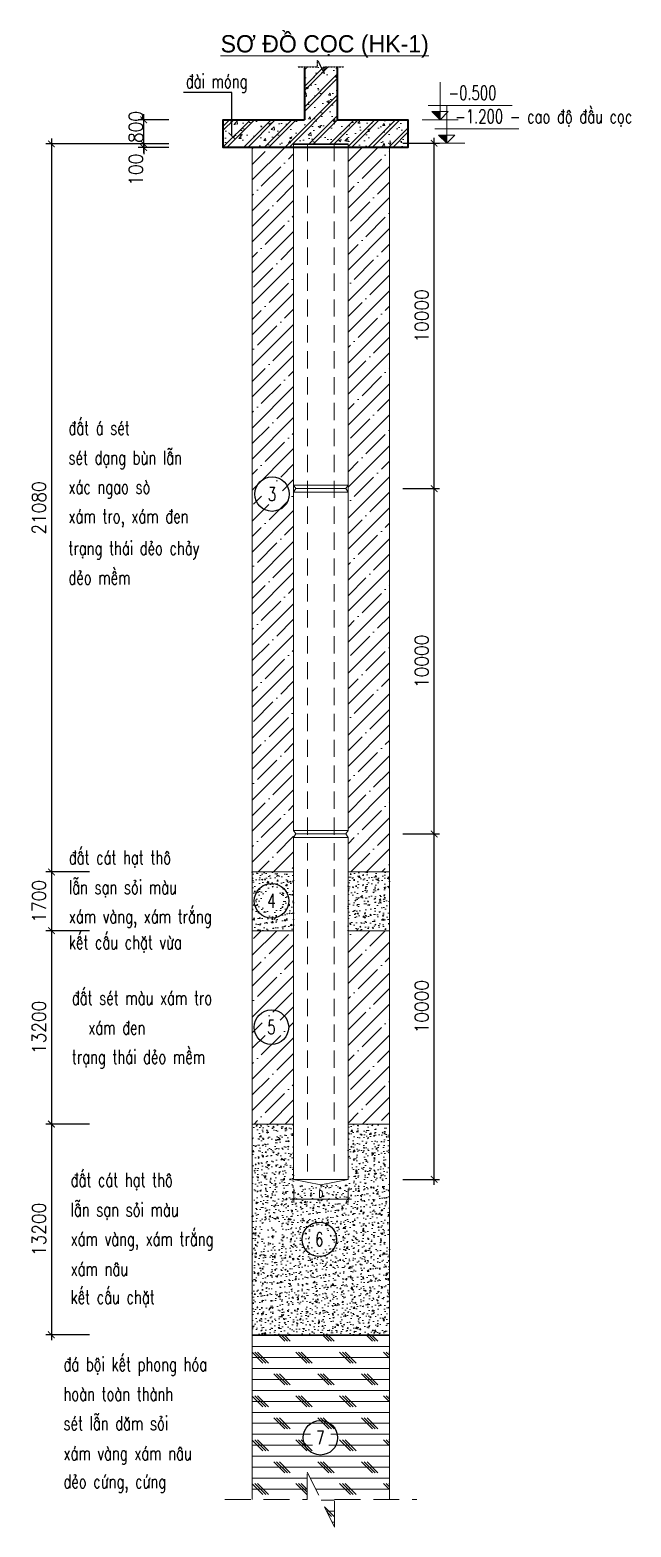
# Model space of a CAD drawing. Header units: millimetres. Extents: x -1359830 to -1240265, y -705366 to -618243.
# Drawn here: x -1263158 to -1254447, y -640548 to -618874 of the extents above; entities that cross this region are included whole.
import ezdxf
from ezdxf.enums import TextEntityAlignment as Align

# ---------------------------------------------------------------- set-up
doc = ezdxf.new("R2010")
doc.units = ezdxf.units.MM
doc.header["$MEASUREMENT"] = 0
doc.header["$PDMODE"] = 3
doc.header["$PDSIZE"] = 50
doc.linetypes.add('DASHED', pattern=[0.75, 0.5, -0.25])
doc.linetypes.add('HIDDEN', pattern=[0.375, 0.25, -0.125])
doc.layers.get('0').update_dxf_attribs({"lineweight": 0})
for name, color, linetype, lineweight in [('0-kich-thuoc', 9, 'Continuous', 18), ('05- Dim', 9, 'Continuous', 25), ('4', 6, 'Continuous', 18), ('KC-NET THUONG', 8, 'Continuous', 18), ('KCS_HIDDEN', 8, 'HIDDEN', 20), ('S-concrete', 4, 'Continuous', 35), ('S-dims', 8, 'Continuous', 18), ('S-hatch', 252, 'Continuous', 5), ('S-hiden', 9, 'HIDDEN', 25), ('S-text', 3, 'Continuous', 20)]:
    doc.layers.add(name, color=color, linetype=linetype, lineweight=lineweight)
doc.styles.add('Dim', font='vnsimli.shx', dxfattribs={"width": 0.9, "bigfont": 'vns.shx'})
doc.styles.add('GHICHU', font='vnsimli.shx', dxfattribs={"width": 0.8, "bigfont": 'bigfont.shx'})
doc.styles.add('ROMANS', font='romans.shx', dxfattribs={"width": 0.75})
doc.styles.add('s-text', font='vnsimli.shx', dxfattribs={"width": 0.7})
doc.styles.add('VNAVANTH', font='')
doc.styles.get('VNAVANTH').set_extended_font_data('.VnAvantH')
doc.dimstyles.new('1-100', dxfattribs={"dimscale": 50, "dimtxt": 2.5, "dimasz": 1.2, "dimexe": 1, "dimexo": 0, "dimgap": 1, "dimtad": 1, "dimdec": 0, "dimlfac": 2, "dimzin": 0, "dimdsep": 46, "dimtxsty": 'Dim', "dimblk1": 'ARCHTICK', "dimblk2": 'ARCHTICK', "dimsah": 1, "dimcen": 150, "dimdle": 1, "dimclrd": 256, "dimclre": 256, "dimclrt": 2, "dimadec": 0, "dimazin": 0, "dimtfac": 1, "dimtdec": 0, "dimtix": 1, "dimtmove": 2, "dimatfit": 0, "dimldrblk": 'ARCHTICK', "dimfxl": 1, "dimtolj": 1, "dimtzin": 0, "dimarcsym": 0})
doc.dimstyles.new('1-100s', dxfattribs={"dimtxt": 200, "dimasz": 100, "dimexe": 60, "dimexo": 0, "dimgap": 50, "dimtad": 1, "dimdec": 0, "dimzin": 0, "dimdsep": 46, "dimtxsty": 's-text', "dimblk1": 'ARCHTICK', "dimblk2": 'ARCHTICK', "dimsah": 1, "dimcen": 80, "dimdle": 60, "dimclrd": 9, "dimclre": 9, "dimclrt": 2, "dimadec": 0, "dimazin": 0, "dimtfac": 0.0001, "dimtdec": 0, "dimtix": 1, "dimtmove": 1, "dimatfit": 3, "dimldrblk": 'ARCHTICK', "dimfxl": 200, "dimtolj": 1, "dimtzin": 0, "dimarcsym": 0})
doc.dimstyles.new('1-50', dxfattribs={"dimscale": 50, "dimtxt": 2, "dimasz": 1.1, "dimexe": 1, "dimexo": 0, "dimgap": 0.5, "dimtad": 1, "dimdec": 0, "dimdsep": 46, "dimtxsty": 'ROMANS', "dimblk": 'ARCHTICK', "dimcen": 0, "dimdle": 1, "dimclrd": 8, "dimclre": 8, "dimclrt": 2, "dimadec": 0, "dimazin": 2, "dimtfac": 0.072, "dimtdec": 0, "dimtix": 1, "dimtmove": 2, "dimatfit": 3, "dimfxl": 1, "dimtolj": 1, "dimlwd": 15, "dimlwe": 15, "dimarcsym": 1})
pattern_1 = [(50, (-1000781.09, -587293.6), (182.18467, -15.939086), [19.05, -209.55]), (355, (-1000781.09, -587293.6), (-35.24342, 191.05685), [15.24, -167.64058]), (100.451445, (-1000765.9, -587294.92), (146.94125, 175.11775), [16.19001, -178.09024]), (46.1842, (-1000781.1, -587242.8), (271.07904, -42.04233), [28.575, -314.325]), (96.63556, (-1000758.5, -587246.3), (237.40413, 247.42612), [24.28502, -267.1356]), (351.18415, (-1000781.1, -587242.8), (237.40413, 247.42612), [22.85997, -251.45973]), (21, (-1000755.69, -587255.5), (151.61439, -102.2652), [19.05, -209.55]), (326, (-1000755.69, -587255.5), (61.80203, 184.18797), [15.24, -167.64]), (71.451445, (-1000743.06, -587264.02), (213.41642, 81.92277), [16.19001, -178.08994]), (37.5, (-1000781.09, -587293.596), (3.088603, 84.555039), [0, -165.608, 0, -170.18, 0, -168.275]), (7.5, (-1000781.09, -587293.6), (66.819663, 100.180575), [0, -97.028, 0, -161.798, 0, -64.135]), (327.5, (-1000837.73, -587293.596), (135.590595, -5.728744), [0, -63.5, 0, -198.12, 0, -262.89]), (317.5, (-1000863.13, -587293.6), (148.12918, 25.42649), [0, -82.55, 0, -131.572, 0, -186.69])]
pattern_2 = [(45, (-1000781.1, -587293.6), (-224.5064, 224.5064), []), (45, (-1000556.58, -587293.6), (-224.5064, 224.5064), [396.875, -79.375, 0, -79.375])]

# ---------------------------------------------------------------- blocks, each defined once
blk = doc.blocks.new('_ARCHTICK')
at = {"layer": 'KC-NET THUONG', "color": 0, "linetype": 'ByBlock', "const_width": 0.15}
blk.add_lwpolyline([(-0.5, -0.5), (0.5, 0.5)], dxfattribs=at)
blk = doc.blocks.new('*D212')
at = {"layer": '0-kich-thuoc', "color": 8, "lineweight": 15, "ltscale": 0.01, "transparency": 16777216}
for p, q in [((-1259336, -635649), (-1259336, -635851)), ((-1258548, -635649), (-1258548, -635851)), ((-1259386, -635801), (-1258498, -635801))]:
    blk.add_line(p, q, dxfattribs=at)
at = {"layer": 'DEFPOINTS', "color": 0, "ltscale": 0.01, "transparency": 16777216}
for p in [(-1259336, -635649), (-1258548, -635649), (-1258548, -635801)]:
    blk.add_point(p, dxfattribs=at)
at = {"layer": '0-kich-thuoc', "color": 8, "lineweight": 15, "ltscale": 0.01, "transparency": 16777216, "xscale": 55.00000000000001, "yscale": 55.00000000000001, "zscale": 55.00000000000001, "rotation": 180}
blk.add_blockref('_ARCHTICK', (-1259336, -635801), dxfattribs=at)
at = {"layer": '0-kich-thuoc', "color": 8, "lineweight": 15, "ltscale": 0.01, "transparency": 16777216, "xscale": 55.00000000000001, "yscale": 55.00000000000001, "zscale": 55.00000000000001}
blk.add_blockref('_ARCHTICK', (-1258548, -635801), dxfattribs=at)
at = {"layer": '0-kich-thuoc', "color": 2, "ltscale": 0.01, "transparency": 16777216, "insert": (-1258942, -635726), "char_height": 100, "attachment_point": 5, "style": 'ROMANS'}
blk.add_mtext('\\A1;D', dxfattribs=at)
blk = doc.blocks.new('*D213')
at = {"layer": '05- Dim', "lineweight": -2, "transparency": 16777216}
for p, q in [((-1262847, -620444), (-1262847, -631144)), ((-1261188, -620524), (-1262927, -620524)), ((-1262295, -631064), (-1262927, -631064))]:
    blk.add_line(p, q, dxfattribs=at)
at = {"layer": 'DEFPOINTS', "color": 0, "transparency": 16777216}
for p in [(-1261188, -620524), (-1262847, -631064), (-1262295, -631064)]:
    blk.add_point(p, dxfattribs=at)
at = {"layer": '05- Dim', "lineweight": -2, "transparency": 16777216, "xscale": 95.99999999999993, "yscale": 95.99999999999993, "zscale": 95.99999999999993}
for p, rotation in [((-1262847, -620524), 90), ((-1262847, -631064), 270)]:
    blk.add_blockref('_ARCHTICK', p, dxfattribs=dict(at, rotation=rotation))
at = {"layer": '05- Dim', "color": 2, "transparency": 16777216, "insert": (-1263027, -625794), "char_height": 200, "attachment_point": 5, "rotation": 90, "style": 'Dim'}
blk.add_mtext('\\A1;21080', dxfattribs=at)
blk = doc.blocks.new('*D214')
at = {"layer": '05- Dim', "lineweight": -2, "transparency": 16777216}
for p, q in [((-1262295, -634714), (-1262927, -634714)), ((-1262847, -634634), (-1262847, -637844)), ((-1262295, -637764), (-1262927, -637764))]:
    blk.add_line(p, q, dxfattribs=at)
at = {"layer": 'DEFPOINTS', "color": 0, "transparency": 16777216}
for p in [(-1262295, -634714), (-1262847, -637764), (-1262295, -637764)]:
    blk.add_point(p, dxfattribs=at)
at = {"layer": '05- Dim', "lineweight": -2, "transparency": 16777216, "xscale": 95.99999999999993, "yscale": 95.99999999999993, "zscale": 95.99999999999993}
for p, rotation in [((-1262847, -634714), 90), ((-1262847, -637764), 270)]:
    blk.add_blockref('_ARCHTICK', p, dxfattribs=dict(at, rotation=rotation))
at = {"layer": '05- Dim', "color": 2, "transparency": 16777216, "insert": (-1263027, -636239), "char_height": 200, "attachment_point": 5, "rotation": 90, "style": 'Dim'}
blk.add_mtext('\\A1;13200', dxfattribs=at)
blk = doc.blocks.new('*D215')
at = {"layer": '05- Dim', "lineweight": -2, "transparency": 16777216}
for p, q in [((-1262295, -631064), (-1262927, -631064)), ((-1262847, -630984), (-1262847, -631994)), ((-1262295, -631914), (-1262927, -631914))]:
    blk.add_line(p, q, dxfattribs=at)
at = {"layer": 'DEFPOINTS', "color": 0, "transparency": 16777216}
for p in [(-1262295, -631064), (-1262847, -631914), (-1262295, -631914)]:
    blk.add_point(p, dxfattribs=at)
at = {"layer": '05- Dim', "lineweight": -2, "transparency": 16777216, "xscale": 95.99999999999993, "yscale": 95.99999999999993, "zscale": 95.99999999999993}
for p, rotation in [((-1262847, -631064), 90), ((-1262847, -631914), 270)]:
    blk.add_blockref('_ARCHTICK', p, dxfattribs=dict(at, rotation=rotation))
at = {"layer": '05- Dim', "color": 2, "transparency": 16777216, "insert": (-1263027, -631489), "char_height": 200, "attachment_point": 5, "rotation": 90, "style": 'Dim'}
blk.add_mtext('\\A1;1700', dxfattribs=at)
blk = doc.blocks.new('*D216')
at = {"layer": '05- Dim', "lineweight": -2, "transparency": 16777216}
for p, q in [((-1257301, -635594), (-1257301, -630434)), ((-1257754, -630514), (-1257221, -630514)), ((-1257754, -635514), (-1257221, -635514))]:
    blk.add_line(p, q, dxfattribs=at)
at = {"layer": 'DEFPOINTS', "color": 0, "transparency": 16777216}
for p in [(-1257754, -630514), (-1257301, -630514), (-1257754, -635514)]:
    blk.add_point(p, dxfattribs=at)
at = {"layer": '05- Dim', "lineweight": -2, "transparency": 16777216, "xscale": 95.99999999999993, "yscale": 95.99999999999993, "zscale": 95.99999999999993}
for p, rotation in [((-1257301, -630514), 90), ((-1257301, -635514), 270)]:
    blk.add_blockref('_ARCHTICK', p, dxfattribs=dict(at, rotation=rotation))
at = {"layer": '05- Dim', "color": 2, "transparency": 16777216, "insert": (-1257481, -633014), "char_height": 200, "attachment_point": 5, "rotation": 90, "style": 'Dim'}
blk.add_mtext('\\A1;10000', dxfattribs=at)
blk = doc.blocks.new('*D217')
at = {"layer": '05- Dim', "lineweight": -2, "transparency": 16777216}
for p, q in [((-1257754, -620514), (-1257221, -620514)), ((-1257301, -625594), (-1257301, -620434)), ((-1257754, -625514), (-1257221, -625514))]:
    blk.add_line(p, q, dxfattribs=at)
at = {"layer": 'DEFPOINTS', "color": 0, "transparency": 16777216}
for p in [(-1257754, -620514), (-1257301, -620514), (-1257754, -625514)]:
    blk.add_point(p, dxfattribs=at)
at = {"layer": '05- Dim', "lineweight": -2, "transparency": 16777216, "xscale": 95.99999999999993, "yscale": 95.99999999999993, "zscale": 95.99999999999993}
for p, rotation in [((-1257301, -620514), 90), ((-1257301, -625514), 270)]:
    blk.add_blockref('_ARCHTICK', p, dxfattribs=dict(at, rotation=rotation))
at = {"layer": '05- Dim', "color": 2, "transparency": 16777216, "insert": (-1257481, -623014), "char_height": 200, "attachment_point": 5, "rotation": 90, "style": 'Dim'}
blk.add_mtext('\\A1;10000', dxfattribs=at)
blk = doc.blocks.new('A$C1735406A')
at = {"color": 7}
for p, q in [((221, 0), (221, 339)), ((58, 0), (384, 0)), ((113, 130), (873, 130)), ((147, 74), (295, 74)), ((221, 0), (147, 74)), ((221, 0), (295, 74))]:
    blk.add_line(p, q, dxfattribs=at)
blk.add_solid([(147, 74), (221, 74), (221, 0)], dxfattribs=at)
blk = doc.blocks.new('*D218')
at = {"layer": '05- Dim', "lineweight": -2, "transparency": 16777216}
for p, q in [((-1262295, -631914), (-1262927, -631914)), ((-1262847, -631834), (-1262847, -634794)), ((-1262295, -634714), (-1262927, -634714))]:
    blk.add_line(p, q, dxfattribs=at)
at = {"layer": 'DEFPOINTS', "color": 0, "transparency": 16777216}
for p in [(-1262295, -631914), (-1262847, -634714), (-1262295, -634714)]:
    blk.add_point(p, dxfattribs=at)
at = {"layer": '05- Dim', "lineweight": -2, "transparency": 16777216, "xscale": 95.99999999999993, "yscale": 95.99999999999993, "zscale": 95.99999999999993}
for p, rotation in [((-1262847, -631914), 90), ((-1262847, -634714), 270)]:
    blk.add_blockref('_ARCHTICK', p, dxfattribs=dict(at, rotation=rotation))
at = {"layer": '05- Dim', "color": 2, "transparency": 16777216, "insert": (-1263027, -633314), "char_height": 200, "attachment_point": 5, "rotation": 90, "style": 'Dim'}
blk.add_mtext('\\A1;13200', dxfattribs=at)
blk = doc.blocks.new('*D219')
at = {"layer": '05- Dim', "lineweight": -2, "transparency": 16777216}
for p, q in [((-1261144, -620174), (-1261590, -620174)), ((-1261510, -620654), (-1261510, -620094)), ((-1261144, -620574), (-1261590, -620574))]:
    blk.add_line(p, q, dxfattribs=at)
at = {"layer": 'DEFPOINTS', "color": 0, "transparency": 16777216}
for p in [(-1261510, -620174), (-1261144, -620174), (-1261144, -620574)]:
    blk.add_point(p, dxfattribs=at)
at = {"layer": '05- Dim', "lineweight": -2, "transparency": 16777216, "xscale": 95.99999999999993, "yscale": 95.99999999999993, "zscale": 95.99999999999993}
for p, rotation in [((-1261510, -620174), 90), ((-1261510, -620574), 270)]:
    blk.add_blockref('_ARCHTICK', p, dxfattribs=dict(at, rotation=rotation))
at = {"layer": '05- Dim', "color": 2, "transparency": 16777216, "insert": (-1261623, -620279), "char_height": 200, "attachment_point": 5, "rotation": 90, "style": 'Dim'}
blk.add_mtext('\\A1;800', dxfattribs=at)
blk = doc.blocks.new('*D220')
at = {"layer": '05- Dim', "lineweight": -2, "transparency": 16777216}
for p, q in [((-1261510, -620524), (-1261510, -620428)), ((-1261144, -620524), (-1261590, -620524)), ((-1261144, -620574), (-1261590, -620574)), ((-1261510, -620524), (-1261510, -620574)), ((-1261510, -620574), (-1261510, -620670))]:
    blk.add_line(p, q, dxfattribs=at)
at = {"layer": 'DEFPOINTS', "color": 0, "transparency": 16777216}
for p in [(-1261510, -620574), (-1261144, -620524), (-1261144, -620574)]:
    blk.add_point(p, dxfattribs=at)
at = {"layer": '05- Dim', "lineweight": -2, "transparency": 16777216, "xscale": 95.99999999999993, "yscale": 95.99999999999993, "zscale": 95.99999999999993}
for p, rotation in [((-1261510, -620524), 270), ((-1261510, -620574), 90)]:
    blk.add_blockref('_ARCHTICK', p, dxfattribs=dict(at, rotation=rotation))
at = {"layer": '05- Dim', "color": 2, "transparency": 16777216, "insert": (-1261623, -620896), "char_height": 200, "attachment_point": 5, "rotation": 90, "style": 'Dim'}
blk.add_mtext('\\A1;100', dxfattribs=at)
blk = doc.blocks.new('*D221')
at = {"layer": '05- Dim', "lineweight": -2, "transparency": 16777216}
for p, q in [((-1257301, -630594), (-1257301, -625434)), ((-1257754, -625514), (-1257221, -625514)), ((-1257754, -630514), (-1257221, -630514))]:
    blk.add_line(p, q, dxfattribs=at)
at = {"layer": 'DEFPOINTS', "color": 0, "transparency": 16777216}
for p in [(-1257754, -625514), (-1257301, -625514), (-1257754, -630514)]:
    blk.add_point(p, dxfattribs=at)
at = {"layer": '05- Dim', "lineweight": -2, "transparency": 16777216, "xscale": 95.99999999999993, "yscale": 95.99999999999993, "zscale": 95.99999999999993}
for p, rotation in [((-1257301, -625514), 90), ((-1257301, -630514), 270)]:
    blk.add_blockref('_ARCHTICK', p, dxfattribs=dict(at, rotation=rotation))
at = {"layer": '05- Dim', "color": 2, "transparency": 16777216, "insert": (-1257481, -628014), "char_height": 200, "attachment_point": 5, "rotation": 90, "style": 'Dim'}
blk.add_mtext('\\A1;10000', dxfattribs=at)

msp = doc.modelspace()

# ---------------------------------------------------------------- hatches: boundary and pattern name
at = {"layer": 'S-hatch'}
h = msp.add_hatch(dxfattribs=at)
h.set_pattern_fill('CHAU-01', color=256, scale=50, pattern_type=2)
h.set_pattern_definition([(50, (-1145339.94, -468046.33), (358.6301, -31.37607), [37.5, -412.5]), (355, (-1145339.94, -468046.33), (-69.3757, 376.0961), [30, -330]), (100.4514, (-1145310.06, -468048.94), (289.2547, 344.7198), [31.8701, -350.57106]), (46.1842, (-1145339.94, -467946.33), (533.6205, -82.7595), [56.25, -618.75]), (96.6356, (-1145295.5, -467953.23), (467.3314, 487.059), [47.8051, -525.8565]), (351.1842, (-1145339.94, -467946.33), (467.331, 487.0593), [45, -495]), (21, (-1145289.94, -467971.33), (298.45353, -201.30945), [37.5, -412.5]), (326, (-1145289.94, -467971.33), (121.6577, 362.575), [30, -330]), (71.4514, (-1145265.07, -467988.1), (420.1113, 161.26525), [31.8701, -350.57106]), (37.5, (-1145339.94, -468046.33), (6.07993, 166.44693), [0, -326, 0, -335, 0, -331.25]), (7.5, (-1145339.94, -468046.33), (131.53477, 197.20586), [0, -191, 0, -318.5, 0, -126.25]), (327.5, (-1145451.44, -468046.33), (266.91122, -11.27744), [0, -125, 0, -390, 0, -517.5]), (317.5, (-1145501.44, -468046.33), (291.59308, 50.0525), [0, -162.5, 0, -259, 0, -367.5]), (45, (-1145339.94, -468046.33), (-150.2602, 150.2602), []), (45, (-1145339.94, -467985.08), (-150.2602, 150.2602), [])])
h.paths.add_polyline_path([(-1259336.47, -620574.1), (-1259336.47, -620524.31), (-1258548.42, -620524.31), (-1258548.42, -620574.1), (-1257679.94, -620574.1), (-1257679.94, -620174), (-1258704.44, -620174), (-1258704.44, -619409.32), (-1259180.44, -619409.32), (-1259180.44, -620174), (-1260356.26, -620174), (-1260356.26, -620574.1)])
at = {"layer": 'S-hatch', "ltscale": 30}
h = msp.add_hatch(dxfattribs=at)
h.set_pattern_fill('ANSI35', color=256, scale=50, style=0)
h.set_pattern_definition(pattern_2)
h.paths.add_polyline_path([(-1257948.42, -620574.1), (-1258548.42, -620574.1), (-1258548.42, -628663.81), (-1258578.83, -628713.81), (-1258548.42, -628763.81), (-1258548.42, -631063.81), (-1257948.42, -631063.81)])
edge = h.paths.add_edge_path()
edge.add_arc((-1259649.7, -625593.09), 156.25, 0, 360)
h.paths.add_polyline_path([(-1259336.47, -620574.1), (-1259936.47, -620574.1), (-1259936.47, -631063.81), (-1259336.47, -631063.81), (-1259336.47, -628763.81), (-1259306.06, -628713.81), (-1259336.47, -628663.81)])
h = msp.add_hatch(dxfattribs=at)
h.set_pattern_fill('AR-CONC', color=256, style=0)
h.set_pattern_definition(pattern_1)
h.paths.add_polyline_path([(-1259336.47, -631063.81), (-1259936.47, -631063.81), (-1259936.47, -631913.81), (-1259336.47, -631913.81)])
h.paths.add_polyline_path([(-1259493.45, -631475.35, -1), (-1259805.95, -631475.35, -1)], flags=16)
h.paths.add_polyline_path([(-1259712.2, -631569.1), (-1259587.2, -631569.1), (-1259587.2, -631381.6), (-1259712.2, -631381.6)], flags=8)
h = msp.add_hatch(dxfattribs=at)
h.set_pattern_fill('AR-CONC', color=256, style=0)
h.set_pattern_definition(pattern_1)
h.paths.add_polyline_path([(-1257948.42, -631063.81), (-1258548.42, -631063.81), (-1258548.42, -631913.81), (-1257948.42, -631913.81)])
h = msp.add_hatch(dxfattribs=at)
h.set_pattern_fill('ANSI35', color=256, scale=50, style=0)
h.set_pattern_definition(pattern_2)
h.paths.add_polyline_path([(-1259336.47, -631913.81), (-1259936.47, -631913.81), (-1259936.47, -634713.81), (-1259336.47, -634713.81)])
h.paths.add_polyline_path([(-1259493.45, -633312.86, -1), (-1259805.95, -633312.86, -1)], flags=16)
h.paths.add_polyline_path([(-1259710.12, -633406.61), (-1259589.28, -633406.61), (-1259589.28, -633219.11), (-1259710.12, -633219.11)], flags=8)
h = msp.add_hatch(dxfattribs=at)
h.set_pattern_fill('ANSI35', color=256, scale=50, style=0)
h.set_pattern_definition(pattern_2)
h.paths.add_polyline_path([(-1257948.42, -631913.81), (-1258548.42, -631913.81), (-1258548.42, -634713.81), (-1257948.42, -634713.81)])
h = msp.add_hatch(dxfattribs=at)
h.set_pattern_fill('AR-CONC', color=256, style=0)
h.set_pattern_definition(pattern_1)
edge = h.paths.add_edge_path(flags=16)
edge.add_arc((-1259649.7, -636281.01), 156.25, 0, 360)
h.paths.add_polyline_path([(-1259011.19, -636801.01), (-1258873.69, -636801.01), (-1258873.69, -636794.76), (-1259011.19, -636794.76)], flags=16)
h.paths.add_polyline_path([(-1259708.03, -636374.76), (-1259591.37, -636374.76), (-1259591.37, -636187.26), (-1259708.03, -636187.26)], flags=0)
edge = h.paths.add_edge_path()
edge.add_arc((-1258956.75, -636385.26), 156.25, 0, 360)
h.paths.add_polyline_path([(-1259336.47, -635594.87), (-1259336.47, -634713.81), (-1259936.47, -634713.81), (-1259936.47, -637763.81), (-1257948.42, -637763.81), (-1257948.42, -634713.81), (-1258548.42, -634713.81), (-1258548.42, -635594.87)])
h = msp.add_hatch(dxfattribs=at)
h.set_pattern_fill('CORK', color=256, scale=50, style=0)
h.set_pattern_definition([(0, (-1000781.09, -587293.6), (0, 158.75), []), (135, (-1000701.7, -587372.97), (-317.5001, -317.5001), [224.5065, -224.5065]), (135, (-1000662.03, -587372.97), (-317.5001, -317.5001), [224.5065, -224.5065]), (135, (-1000622.34, -587372.97), (-317.5001, -317.5001), [224.5065, -224.5065])])
edge = h.paths.add_edge_path(flags=16)
edge.add_arc((-1258945.21, -639261.69), 156.25, 0, 360)
h.paths.add_polyline_path([(-1259710.12, -639355.44), (-1259710.12, -639167.94)], flags=16)
h.paths.add_polyline_path([(-1258743.64, -640150.02), (-1257948.42, -640150.02), (-1257948.42, -637763.81), (-1259936.47, -637763.81), (-1259936.47, -640150.02), (-1259141.25, -640150.02), (-1259141.25, -639752.41), (-1258743.64, -640547.63)])

# ---------------------------------------------------------------- linework, layer by layer
for p, q in [((-1259936.47, -620574.1), (-1259336.47, -620574.1)), ((-1259936.47, -640150.02), (-1259936.47, -620574.1)), ((-1259936.47, -620574.1), (-1259336.47, -620574.1)), ((-1259336.47, -620524.31), (-1259336.47, -630463.81)), ((-1258548.42, -620524.31), (-1259336.47, -620524.31)), ((-1259336.47, -620524.31), (-1259336.47, -620563.81)), ((-1259336.47, -620534.6), (-1258548.42, -620534.6)), ((-1259336.47, -620574.1), (-1258548.42, -620574.1)), ((-1258548.42, -630463.81), (-1258548.42, -620524.31)), ((-1258548.42, -620524.31), (-1258548.42, -620563.81)), ((-1257948.42, -620574.1), (-1258548.42, -620574.1)), ((-1257948.42, -640150.02), (-1257948.42, -620574.1)), ((-1259336.47, -625463.81), (-1258548.42, -625463.81)), ((-1259306.06, -625513.81), (-1259336.47, -625463.81)), ((-1258578.83, -625513.81), (-1258548.42, -625463.81)), ((-1259336.47, -625563.81), (-1259306.06, -625513.81)), ((-1259336.47, -625563.81), (-1258548.42, -625563.81)), ((-1259306.06, -625513.81), (-1258578.83, -625513.81)), ((-1258548.42, -625563.81), (-1258578.83, -625513.81)), ((-1259336.47, -630463.81), (-1258548.42, -630463.81)), ((-1259306.06, -630513.81), (-1259336.47, -630463.81)), ((-1258578.83, -630513.81), (-1258548.42, -630463.81)), ((-1259336.47, -630563.81), (-1259306.06, -630513.81)), ((-1259336.47, -630563.81), (-1259336.47, -635513.81)), ((-1259336.47, -630563.81), (-1258548.42, -630563.81)), ((-1259306.06, -630513.81), (-1258578.83, -630513.81)), ((-1258548.42, -630563.81), (-1258578.83, -630513.81)), ((-1258548.42, -635513.81), (-1258548.42, -630563.81)), ((-1259936.47, -631063.81), (-1259336.47, -631063.81)), ((-1258548.42, -631063.81), (-1257948.42, -631063.81)), ((-1259936.47, -631913.81), (-1259336.47, -631913.81)), ((-1258548.42, -631913.81), (-1257948.42, -631913.81)), ((-1259936.47, -634713.81), (-1259336.47, -634713.81)), ((-1258548.42, -634713.81), (-1257948.42, -634713.81)), ((-1259336.47, -635513.81), (-1258548.42, -635513.81)), ((-1258942.44, -635594.87), (-1259336.47, -635513.81)), ((-1258942.44, -635594.87), (-1258548.42, -635513.81)), ((-1259936.47, -637763.81), (-1257948.42, -637763.81))]:
    msp.add_line(p, q)
at = {"layer": '05- Dim', "ltscale": 800}
msp.add_line((-1259180.44, -620124.16), (-1259180.44, -620174), dxfattribs=at)
at = {"layer": '05- Dim'}
for centre in [(-1259649.7, -625593.09), (-1259656.59, -631481.74), (-1259658.52, -633311.69), (-1258964.58, -636382.83), (-1258948.88, -639254.59)]:
    msp.add_circle(centre, 250, dxfattribs=at)
at = {"layer": 'KC-NET THUONG', "linetype": 'DASHED', "ltscale": 500}
for p, q in [((-1259136.47, -620524.31), (-1259136.47, -635513.81)), ((-1258748.42, -620524.31), (-1258748.42, -635513.81))]:
    msp.add_line(p, q, dxfattribs=at)
at = {"layer": 'KCS_HIDDEN', "ltscale": 1500}
msp.add_lwpolyline([(-1260334.08, -640150.02), (-1259141.25, -640150.02), (-1259141.25, -639752.41), (-1258743.64, -640547.63), (-1258743.64, -640150.02), (-1257550.81, -640150.02)], dxfattribs=at)
at = {"layer": 'S-concrete'}
for p, q in [((-1259180.44, -619409.32), (-1259180.44, -620174)), ((-1258704.44, -619409.32), (-1258704.44, -620174))]:
    msp.add_line(p, q, dxfattribs=at)
msp.add_lwpolyline([(-1258704.44, -620174), (-1257679.94, -620174), (-1257679.94, -620574.1), (-1260356.26, -620574.1), (-1260356.26, -620174), (-1259180.44, -620174)], dxfattribs=at)
at = {"layer": 'S-hiden'}
msp.add_lwpolyline([(-1259275.64, -619409.32), (-1258990.04, -619409.32), (-1258990.04, -619314.12), (-1258894.84, -619504.52), (-1258894.84, -619409.32), (-1258609.24, -619409.32)], dxfattribs=at)

# ---------------------------------------------------------------- block references
at = {"layer": '0-kich-thuoc', "xscale": 1.6, "yscale": 1.6, "zscale": 1.6}
for p in [(-1257568.3, -620173.46), (-1257470.52, -620513.81)]:
    msp.add_blockref('A$C1735406A', p, dxfattribs=at)

# ---------------------------------------------------------------- texts
at = {"layer": '4', "style": 'VNAVANTH'}
msp.add_text('%%Us¬ ®å cäc (hk-1)', height=250, dxfattribs=at).set_placement((-1258886.27, -619199.53), align=Align.CENTER)
at = {"layer": 'S-text', "style": 's-text', "width": 0.7}
for s, p in [('®µi mãng', (-1260899.5, -619715.47)), ('®Êt ¸ sÐt', (-1262600.1, -624735.46)), ('sÐt d¹ng bïn lÉn ', (-1262600.1, -625165.65)), ('x¸c ngao sß ', (-1262600.1, -625589.19)), ('x¸m tro, x¸m ®en', (-1262600.1, -626013.15)), ('tr¹ng th¸i dÎo ch¶y', (-1262600.1, -626474.53)), ('dÎo mÒm', (-1262600.1, -626901.27)), ('®Êt c¸t h¹t th«', (-1262594.7, -630953.32)), ('lÉn s¹n sái mµu ', (-1262594.7, -631383.51)), ('x¸m vµng, x¸m tr¾ng', (-1262594.7, -631807.05)), ('kÕt cÊu chÆt võa', (-1262594.7, -632181.93)), ('®Êt sÐt mµu x¸m tro', (-1262550.79, -632986.75)), ('x¸m ®en ', (-1262312.91, -633416.94)), ('tr¹ng th¸i dÎo mÒm', (-1262550.79, -633840.48)), ('®Êt c¸t h¹t th«', (-1262568.79, -635621.5)), ('lÉn s¹n sái mµu ', (-1262568.79, -636051.69)), ('x¸m vµng, x¸m tr¾ng', (-1262568.79, -636475.22)), ('x¸m n©u', (-1262568.79, -636908.79)), ('kÕt cÊu chÆt ', (-1262568.79, -637317.77)), ('®¸ béi kÕt phong hãa', (-1262672.22, -638290.19)), ('hoµn toµn thµnh', (-1262672.22, -638720.38)), ('sÐt lÉn d¨m sái', (-1262672.22, -639143.91)), ('x¸m vµng x¸m n©u', (-1262672.22, -639577.48)), ('dÎo cøng, cøng', (-1262672.22, -639986.46))]:
    msp.add_text(s, height=200, dxfattribs=at).set_placement(p)
at = {"layer": 'S-text', "ltscale": 5, "style": 'GHICHU', "width": 0.7}
for s, p in [('-0.500 ', (-1257094.36, -619885.45)), ('-1.200 - cao ®é ®Çu cäc', (-1256996.58, -620225.8))]:
    msp.add_text(s, height=200, dxfattribs=at).set_placement(p)
at = {"layer": 'S-text', "ltscale": 5, "style": 's-text', "width": 0.7}
for s, p in [('3', (-1259649.7, -625593.09)), ('4', (-1259656.59, -631481.74)), ('5', (-1259658.52, -633311.69)), ('6', (-1258964.58, -636382.83)), ('7', (-1258948.88, -639254.59))]:
    msp.add_text(s, height=200, dxfattribs=at).set_placement(p, align=Align.MIDDLE_CENTER)

# ---------------------------------------------------------------- dimensions: what is measured, and where the dimension line sits
at = {"layer": '0-kich-thuoc', "ltscale": 0.01}
dim = msp.add_linear_dim(base=(-1258548.42, -635801.01), p1=(-1259336.47, -635649.07), p2=(-1258548.42, -635649.07), text='D', dimstyle='1-50', dxfattribs=at)
dim.commit()
dim.dimension.update_dxf_attribs({"geometry": '*D212', "text_midpoint": (-1258942.44, -635726.01)})
at = {"layer": '05- Dim'}
for base, p1, p2, picture, middle in [((-1261510.32, -620174), (-1261144.28, -620574.1), (-1261144.28, -620174), '*D219', (-1261622.82, -620278.84)), ((-1261510.32, -620574.1), (-1261144.28, -620524.31), (-1261144.28, -620574.1), '*D220', (-1261622.82, -620895.97))]:
    dim = msp.add_linear_dim(base=base, p1=p1, p2=p2, angle=90, dimstyle='1-100', override={"dimscale": 80}, dxfattribs=at)
    dim.commit()
    dim.dimension.update_dxf_attribs({"geometry": picture, "text_midpoint": middle, "dimtype": 160})
for base, p1, p2, picture, middle in [((-1262847.22, -631063.81), (-1261188.3, -620523.81), (-1262295.34, -631063.81), '*D213', (-1263027.22, -625793.81)), ((-1257300.7, -620513.81), (-1257754.13, -625513.81), (-1257754.13, -620513.81), '*D217', (-1257480.7, -623013.81)), ((-1257300.7, -625513.81), (-1257754.13, -630513.81), (-1257754.13, -625513.81), '*D221', (-1257480.7, -628013.81)), ((-1257300.7, -630513.81), (-1257754.13, -635513.81), (-1257754.13, -630513.81), '*D216', (-1257480.7, -633013.81)), ((-1262847.22, -631913.81), (-1262295.34, -631063.81), (-1262295.34, -631913.81), '*D215', (-1263027.22, -631488.81))]:
    dim = msp.add_linear_dim(base=base, p1=p1, p2=p2, angle=90, dimstyle='1-100', override={"dimscale": 80}, dxfattribs=at)
    dim.commit()
    dim.dimension.update_dxf_attribs({"geometry": picture, "text_midpoint": middle})
for base, p1, p2, picture, middle in [((-1262847.22, -634713.81), (-1262295.34, -631913.81), (-1262295.34, -634713.81), '*D218', (-1263027.22, -633313.81)), ((-1262847.22, -637763.81), (-1262295.34, -634713.81), (-1262295.34, -637763.81), '*D214', (-1263027.22, -636238.81))]:
    dim = msp.add_linear_dim(base=base, p1=p1, p2=p2, angle=90, text='13200', dimstyle='1-100', override={"dimscale": 80}, dxfattribs=at)
    dim.commit()
    dim.dimension.update_dxf_attribs({"geometry": picture, "text_midpoint": middle})

# ---------------------------------------------------------------- leaders
at = {"layer": 'S-dims'}
msp.add_leader([(-1260230.88, -620411.33), (-1260230.88, -619781.83), (-1260930.89, -619781.83)], dimstyle='1-100s', override={"dimgap": 80, "dimtad": 0, "dimclrd": 256}, dxfattribs=at)

doc.saveas('drawing.dxf')
